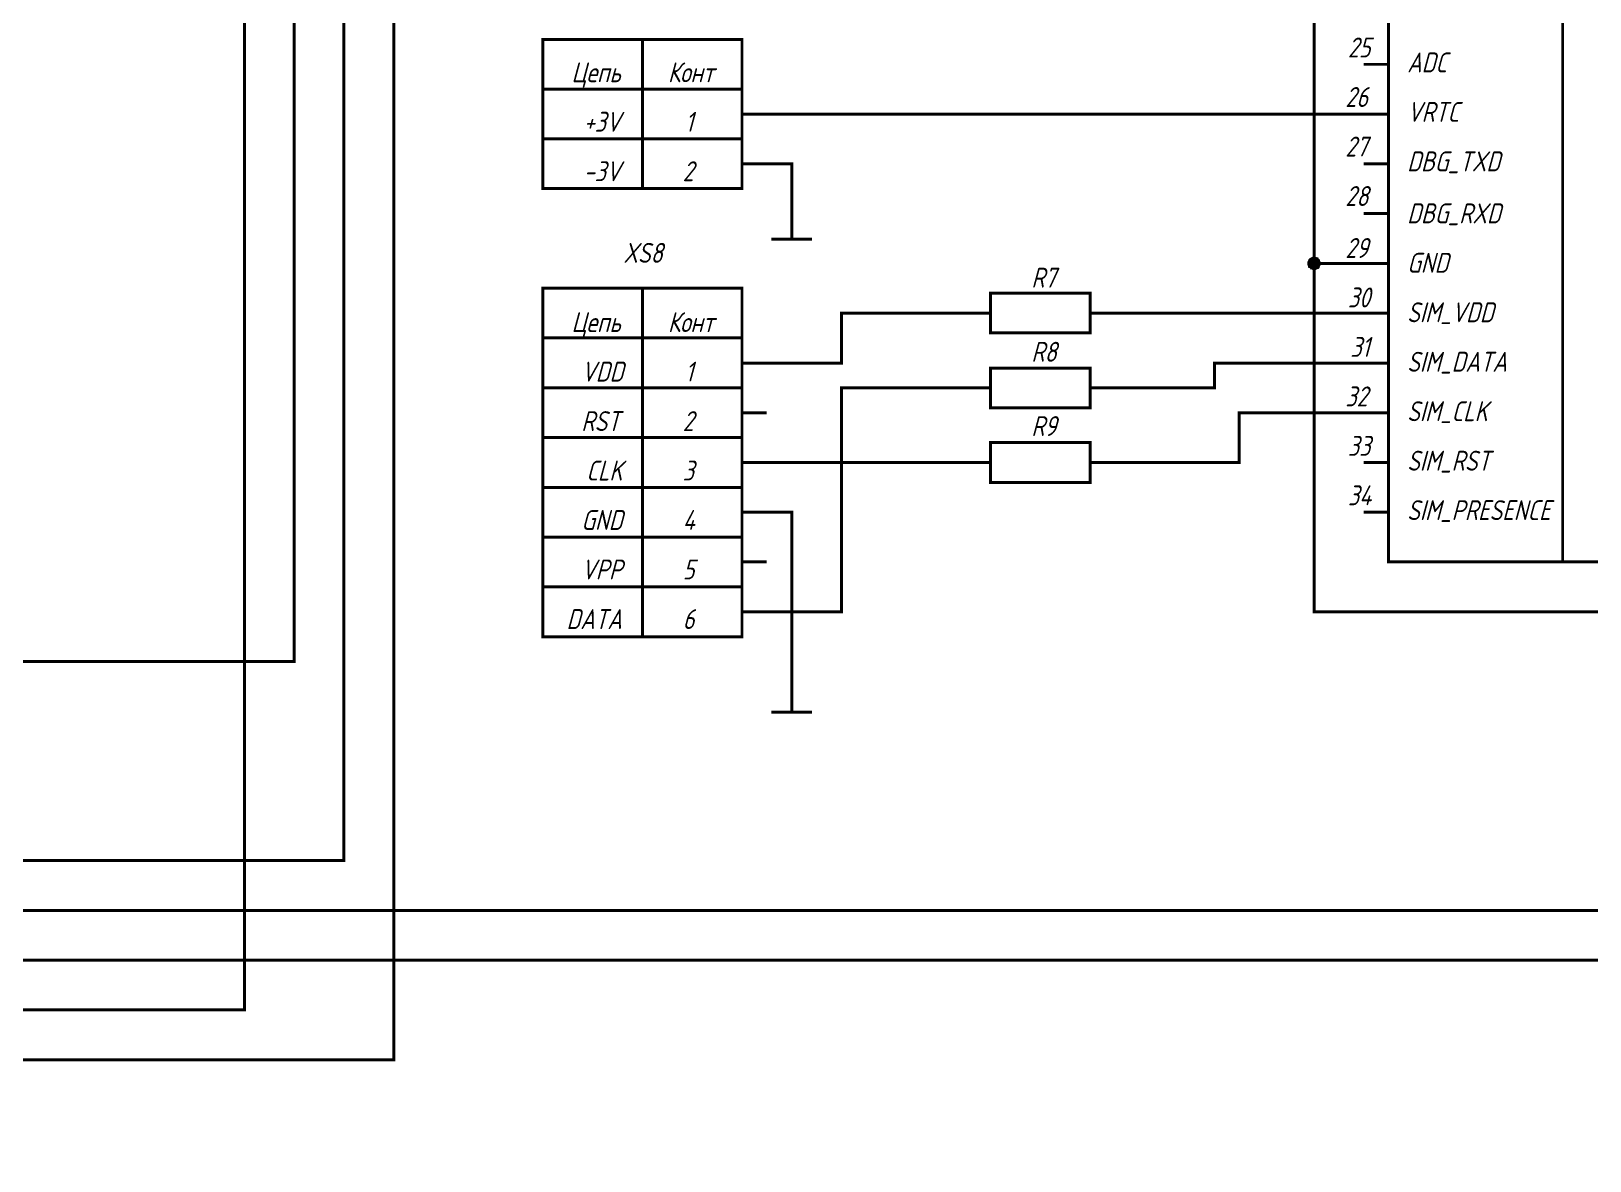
# Model space of a CAD drawing. Extents: x 260 to 1101, y 70 to 664.
# Drawn here: x 710.1 to 866.7, y 331.6 to 445.1 of the extents above; entities that cross this region are included whole.
import ezdxf

# ---------------------------------------------------------------- set-up
doc = ezdxf.new("R2010")
doc.units = 0
doc.header["$MEASUREMENT"] = 0
doc.layers.add('Sheet', color=255, linetype='CONTINUOUS')
doc.styles.add('GOST type A0', font='', dxfattribs={"oblique": 15, "height": 3.5})
doc.styles.get('GOST type A0').set_extended_font_data('GOST type A')

msp = doc.modelspace()

# ---------------------------------------------------------------- linework, layer by layer
at = {"layer": 'Sheet'}
for points, const_width in [([(988.98, 576.77), (736.55, 576.77), (736.55, 381.79), (619.1, 381.79), (619.1, 381.79)], 0.3), ([(864.01, 566.8), (864.01, 391.8)], 0.3), ([(569.11, 371.79), (569.11, 371.79), (566.61, 371.79), (566.61, 361.79), (741.55, 361.79), (741.55, 549.29), (766.54, 549.29)], 0.3), ([(569.13, 376.79), (569.13, 376.79), (561.61, 376.79), (561.61, 341.78), (746.55, 341.78), (746.55, 521.78), (844.01, 521.78), (844.01, 521.78)], 0.3), ([(844.01, 516.78), (844.01, 516.78), (731.55, 516.78), (731.55, 346.78), (551.61, 346.78), (551.61, 381.79), (569.13, 381.79), (569.13, 381.79)], 0.3), ([(839.04, 421.78), (839.04, 476.8), (844.01, 476.8), (844.01, 476.8)], 0.3), ([(771.55, 444.27), (771.55, 429.29)], 0.3), ([(846.52, 441.78), (844.01, 441.78)], 0.3), ([(781.55, 439.3), (761.55, 439.3)], 0.3), ([(781.55, 436.78), (784.04, 436.78)], 0.3), ([(844.01, 436.78), (784.04, 436.78)], 0.3), ([(846.52, 436.78), (844.01, 436.78)], 0.3), ([(781.55, 434.3), (761.55, 434.3)], 0.3), ([(781.55, 431.78), (784.04, 431.78)], 0.3), ([(784.04, 431.78), (786.55, 431.78), (786.55, 429.29)], 0.3), ([(846.52, 431.78), (844.01, 431.78)], 0.3), ([(786.55, 429.29), (786.55, 424.2)], 0.3), ([(846.52, 426.78), (844.01, 426.78)], 0.3), ([(784.5, 424.2), (788.57, 424.2)], 0.3), ([(838.51, 421.78), (838.51, 421.81), (838.51, 421.84), (838.51, 421.84), (838.51, 421.87), (838.54, 421.9), (838.54, 421.93), (838.54, 421.96), (838.54, 421.96), (838.57, 421.99), (838.57, 422.02), (838.6, 422.06), (838.6, 422.06), (838.6, 422.09), (838.63, 422.12), (838.66, 422.12), (838.66, 422.15), (838.69, 422.15), (838.69, 422.18), (838.73, 422.21), (838.76, 422.21), (838.76, 422.21), (838.79, 422.24), (838.82, 422.24), (838.85, 422.27), (838.85, 422.27), (838.88, 422.27), (838.91, 422.27), (838.94, 422.3), (838.97, 422.3), (838.97, 422.3), (839.01, 422.3), (839.04, 422.3)], 0.3), ([(838.51, 421.78), (838.51, 421.81), (838.51, 421.84), (838.51, 421.84), (838.51, 421.87), (838.54, 421.9), (838.54, 421.93), (838.54, 421.96), (838.54, 421.96), (838.57, 421.99), (838.57, 422.02), (838.6, 422.06), (838.6, 422.06), (838.6, 422.09), (838.63, 422.12), (838.66, 422.12), (838.66, 422.15), (838.69, 422.15), (838.69, 422.18), (838.73, 422.21), (838.76, 422.21), (838.76, 422.21), (838.79, 422.24), (838.82, 422.24), (838.85, 422.27), (838.85, 422.27), (838.88, 422.27), (838.91, 422.27), (838.94, 422.3), (838.97, 422.3), (838.97, 422.3), (839.01, 422.3), (839.04, 422.3)], 0.3), ([(838.51, 421.78), (838.51, 421.81), (838.51, 421.84), (838.51, 421.84), (838.51, 421.87), (838.54, 421.9), (838.54, 421.93), (838.54, 421.96), (838.54, 421.96), (838.57, 421.99), (838.57, 422.02), (838.6, 422.06), (838.6, 422.06), (838.6, 422.09), (838.63, 422.12), (838.66, 422.12), (838.66, 422.15), (838.69, 422.15), (838.69, 422.18), (838.73, 422.21), (838.76, 422.21), (838.76, 422.21), (838.79, 422.24), (838.82, 422.24), (838.85, 422.27), (838.85, 422.27), (838.88, 422.27), (838.91, 422.27), (838.94, 422.3), (838.97, 422.3), (838.97, 422.3), (839.01, 422.3), (839.04, 422.3)], 0.3), ([(838.51, 421.78), (838.51, 421.81), (838.51, 421.84), (838.51, 421.84), (838.51, 421.87), (838.54, 421.9), (838.54, 421.93), (838.54, 421.96), (838.54, 421.96), (838.57, 421.99), (838.57, 422.02), (838.6, 422.06), (838.6, 422.06), (838.6, 422.09), (838.63, 422.12), (838.66, 422.12), (838.66, 422.15), (838.69, 422.15), (838.69, 422.18), (838.73, 422.21), (838.76, 422.21), (838.76, 422.21), (838.79, 422.24), (838.82, 422.24), (838.85, 422.27), (838.85, 422.27), (838.88, 422.27), (838.91, 422.27), (838.94, 422.3), (838.97, 422.3), (838.97, 422.3), (839.01, 422.3), (839.04, 422.3)], 0.3), ([(839.04, 421.28), (839.01, 421.28), (838.97, 421.28), (838.97, 421.28), (838.94, 421.28), (838.91, 421.28), (838.88, 421.31), (838.85, 421.31), (838.85, 421.31), (838.82, 421.34), (838.79, 421.34), (838.76, 421.34), (838.76, 421.37), (838.73, 421.37), (838.69, 421.4), (838.69, 421.4), (838.66, 421.43), (838.66, 421.43), (838.63, 421.46), (838.6, 421.46), (838.6, 421.5), (838.6, 421.53), (838.57, 421.53), (838.57, 421.56), (838.54, 421.59), (838.54, 421.59), (838.54, 421.62), (838.54, 421.65), (838.51, 421.68), (838.51, 421.71), (838.51, 421.71), (838.51, 421.74), (838.51, 421.78)], 0.3), ([(838.51, 421.78), (838.51, 421.78)], 0.3), ([(839.04, 421.28), (839.01, 421.28), (838.97, 421.28), (838.97, 421.28), (838.94, 421.28), (838.91, 421.28), (838.88, 421.31), (838.85, 421.31), (838.85, 421.31), (838.82, 421.34), (838.79, 421.34), (838.76, 421.34), (838.76, 421.37), (838.73, 421.37), (838.69, 421.4), (838.69, 421.4), (838.66, 421.43), (838.66, 421.43), (838.63, 421.46), (838.6, 421.46), (838.6, 421.5), (838.6, 421.53), (838.57, 421.53), (838.57, 421.56), (838.54, 421.59), (838.54, 421.59), (838.54, 421.62), (838.54, 421.65), (838.51, 421.68), (838.51, 421.71), (838.51, 421.71), (838.51, 421.74), (838.51, 421.78)], 0.3), ([(838.51, 421.78), (838.51, 421.78)], 0.3), ([(839.04, 421.28), (839.01, 421.28), (838.97, 421.28), (838.97, 421.28), (838.94, 421.28), (838.91, 421.28), (838.88, 421.31), (838.85, 421.31), (838.85, 421.31), (838.82, 421.34), (838.79, 421.34), (838.76, 421.34), (838.76, 421.37), (838.73, 421.37), (838.69, 421.4), (838.69, 421.4), (838.66, 421.43), (838.66, 421.43), (838.63, 421.46), (838.6, 421.46), (838.6, 421.5), (838.6, 421.53), (838.57, 421.53), (838.57, 421.56), (838.54, 421.59), (838.54, 421.59), (838.54, 421.62), (838.54, 421.65), (838.51, 421.68), (838.51, 421.71), (838.51, 421.71), (838.51, 421.74), (838.51, 421.78)], 0.3), ([(838.51, 421.78), (838.51, 421.78)], 0.3), ([(839.04, 421.28), (839.01, 421.28), (838.97, 421.28), (838.97, 421.28), (838.94, 421.28), (838.91, 421.28), (838.88, 421.31), (838.85, 421.31), (838.85, 421.31), (838.82, 421.34), (838.79, 421.34), (838.76, 421.34), (838.76, 421.37), (838.73, 421.37), (838.69, 421.4), (838.69, 421.4), (838.66, 421.43), (838.66, 421.43), (838.63, 421.46), (838.6, 421.46), (838.6, 421.5), (838.6, 421.53), (838.57, 421.53), (838.57, 421.56), (838.54, 421.59), (838.54, 421.59), (838.54, 421.62), (838.54, 421.65), (838.51, 421.68), (838.51, 421.71), (838.51, 421.71), (838.51, 421.74), (838.51, 421.78)], 0.3), ([(838.51, 421.78), (838.51, 421.78)], 0.3), ([(838.51, 421.78), (838.51, 421.81), (838.51, 421.84), (838.51, 421.84), (838.51, 421.87), (838.54, 421.9), (838.54, 421.93), (838.54, 421.96), (838.54, 421.96), (838.57, 421.99), (838.57, 422.02), (838.6, 422.06), (838.6, 422.06), (838.6, 422.09), (838.63, 422.12), (838.66, 422.12), (838.66, 422.15), (838.69, 422.15), (838.69, 422.18), (838.73, 422.21), (838.76, 422.21), (838.76, 422.21), (838.79, 422.24), (838.82, 422.24), (838.85, 422.27), (838.85, 422.27), (838.88, 422.27), (838.91, 422.27), (838.94, 422.3), (838.97, 422.3), (838.97, 422.3), (839.01, 422.3), (839.04, 422.3)], 0.0991), ([(838.51, 421.78), (838.51, 421.81), (838.51, 421.84), (838.51, 421.84), (838.51, 421.87), (838.54, 421.9), (838.54, 421.93), (838.54, 421.96), (838.54, 421.96), (838.57, 421.99), (838.57, 422.02), (838.6, 422.06), (838.6, 422.06), (838.6, 422.09), (838.63, 422.12), (838.66, 422.12), (838.66, 422.15), (838.69, 422.15), (838.69, 422.18), (838.73, 422.21), (838.76, 422.21), (838.76, 422.21), (838.79, 422.24), (838.82, 422.24), (838.85, 422.27), (838.85, 422.27), (838.88, 422.27), (838.91, 422.27), (838.94, 422.3), (838.97, 422.3), (838.97, 422.3), (839.01, 422.3), (839.04, 422.3)], 0.0991), ([(838.51, 421.78), (838.51, 421.81), (838.51, 421.84), (838.51, 421.84), (838.51, 421.87), (838.54, 421.9), (838.54, 421.93), (838.54, 421.96), (838.54, 421.96), (838.57, 421.99), (838.57, 422.02), (838.6, 422.06), (838.6, 422.06), (838.6, 422.09), (838.63, 422.12), (838.66, 422.12), (838.66, 422.15), (838.69, 422.15), (838.69, 422.18), (838.73, 422.21), (838.76, 422.21), (838.76, 422.21), (838.79, 422.24), (838.82, 422.24), (838.85, 422.27), (838.85, 422.27), (838.88, 422.27), (838.91, 422.27), (838.94, 422.3), (838.97, 422.3), (838.97, 422.3), (839.01, 422.3), (839.04, 422.3)], 0.0991), ([(838.51, 421.78), (838.51, 421.81), (838.51, 421.84), (838.51, 421.84), (838.51, 421.87), (838.54, 421.9), (838.54, 421.93), (838.54, 421.96), (838.54, 421.96), (838.57, 421.99), (838.57, 422.02), (838.6, 422.06), (838.6, 422.06), (838.6, 422.09), (838.63, 422.12), (838.66, 422.12), (838.66, 422.15), (838.69, 422.15), (838.69, 422.18), (838.73, 422.21), (838.76, 422.21), (838.76, 422.21), (838.79, 422.24), (838.82, 422.24), (838.85, 422.27), (838.85, 422.27), (838.88, 422.27), (838.91, 422.27), (838.94, 422.3), (838.97, 422.3), (838.97, 422.3), (839.01, 422.3), (839.04, 422.3)], 0.0991), ([(839.04, 421.28), (839.01, 421.28), (838.97, 421.28), (838.97, 421.28), (838.94, 421.28), (838.91, 421.28), (838.88, 421.31), (838.85, 421.31), (838.85, 421.31), (838.82, 421.34), (838.79, 421.34), (838.76, 421.34), (838.76, 421.37), (838.73, 421.37), (838.69, 421.4), (838.69, 421.4), (838.66, 421.43), (838.66, 421.43), (838.63, 421.46), (838.6, 421.46), (838.6, 421.5), (838.6, 421.53), (838.57, 421.53), (838.57, 421.56), (838.54, 421.59), (838.54, 421.59), (838.54, 421.62), (838.54, 421.65), (838.51, 421.68), (838.51, 421.71), (838.51, 421.71), (838.51, 421.74), (838.51, 421.78)], 0.0991), ([(838.51, 421.78), (838.51, 421.78)], 0.0991), ([(839.04, 421.28), (839.01, 421.28), (838.97, 421.28), (838.97, 421.28), (838.94, 421.28), (838.91, 421.28), (838.88, 421.31), (838.85, 421.31), (838.85, 421.31), (838.82, 421.34), (838.79, 421.34), (838.76, 421.34), (838.76, 421.37), (838.73, 421.37), (838.69, 421.4), (838.69, 421.4), (838.66, 421.43), (838.66, 421.43), (838.63, 421.46), (838.6, 421.46), (838.6, 421.5), (838.6, 421.53), (838.57, 421.53), (838.57, 421.56), (838.54, 421.59), (838.54, 421.59), (838.54, 421.62), (838.54, 421.65), (838.51, 421.68), (838.51, 421.71), (838.51, 421.71), (838.51, 421.74), (838.51, 421.78)], 0.0991), ([(838.51, 421.78), (838.51, 421.78)], 0.0991), ([(839.04, 421.28), (839.01, 421.28), (838.97, 421.28), (838.97, 421.28), (838.94, 421.28), (838.91, 421.28), (838.88, 421.31), (838.85, 421.31), (838.85, 421.31), (838.82, 421.34), (838.79, 421.34), (838.76, 421.34), (838.76, 421.37), (838.73, 421.37), (838.69, 421.4), (838.69, 421.4), (838.66, 421.43), (838.66, 421.43), (838.63, 421.46), (838.6, 421.46), (838.6, 421.5), (838.6, 421.53), (838.57, 421.53), (838.57, 421.56), (838.54, 421.59), (838.54, 421.59), (838.54, 421.62), (838.54, 421.65), (838.51, 421.68), (838.51, 421.71), (838.51, 421.71), (838.51, 421.74), (838.51, 421.78)], 0.0991), ([(838.51, 421.78), (838.51, 421.78)], 0.0991), ([(839.04, 421.28), (839.01, 421.28), (838.97, 421.28), (838.97, 421.28), (838.94, 421.28), (838.91, 421.28), (838.88, 421.31), (838.85, 421.31), (838.85, 421.31), (838.82, 421.34), (838.79, 421.34), (838.76, 421.34), (838.76, 421.37), (838.73, 421.37), (838.69, 421.4), (838.69, 421.4), (838.66, 421.43), (838.66, 421.43), (838.63, 421.46), (838.6, 421.46), (838.6, 421.5), (838.6, 421.53), (838.57, 421.53), (838.57, 421.56), (838.54, 421.59), (838.54, 421.59), (838.54, 421.62), (838.54, 421.65), (838.51, 421.68), (838.51, 421.71), (838.51, 421.71), (838.51, 421.74), (838.51, 421.78)], 0.0991), ([(838.51, 421.78), (838.51, 421.78)], 0.0991), ([(839.04, 422.3), (839.04, 422.3)], 0.3), ([(839.04, 422.3), (839.07, 422.3), (839.1, 422.3), (839.1, 422.3), (839.13, 422.3), (839.16, 422.27), (839.19, 422.27), (839.22, 422.27), (839.22, 422.27), (839.25, 422.24), (839.28, 422.24), (839.28, 422.21), (839.32, 422.21), (839.35, 422.21), (839.35, 422.18), (839.38, 422.15), (839.38, 422.15), (839.41, 422.12), (839.41, 422.12), (839.44, 422.09), (839.44, 422.06), (839.47, 422.06), (839.47, 422.02), (839.47, 421.99), (839.5, 421.96), (839.5, 421.96), (839.5, 421.93), (839.53, 421.9), (839.53, 421.87), (839.53, 421.84), (839.53, 421.84), (839.53, 421.81), (839.53, 421.78)], 0.3), ([(839.04, 422.3), (839.04, 422.3)], 0.3), ([(839.04, 422.3), (839.07, 422.3), (839.1, 422.3), (839.1, 422.3), (839.13, 422.3), (839.16, 422.27), (839.19, 422.27), (839.22, 422.27), (839.22, 422.27), (839.25, 422.24), (839.28, 422.24), (839.28, 422.21), (839.32, 422.21), (839.35, 422.21), (839.35, 422.18), (839.38, 422.15), (839.38, 422.15), (839.41, 422.12), (839.41, 422.12), (839.44, 422.09), (839.44, 422.06), (839.47, 422.06), (839.47, 422.02), (839.47, 421.99), (839.5, 421.96), (839.5, 421.96), (839.5, 421.93), (839.53, 421.9), (839.53, 421.87), (839.53, 421.84), (839.53, 421.84), (839.53, 421.81), (839.53, 421.78)], 0.3), ([(839.04, 422.3), (839.04, 422.3)], 0.3), ([(839.04, 422.3), (839.07, 422.3), (839.1, 422.3), (839.1, 422.3), (839.13, 422.3), (839.16, 422.27), (839.19, 422.27), (839.22, 422.27), (839.22, 422.27), (839.25, 422.24), (839.28, 422.24), (839.28, 422.21), (839.32, 422.21), (839.35, 422.21), (839.35, 422.18), (839.38, 422.15), (839.38, 422.15), (839.41, 422.12), (839.41, 422.12), (839.44, 422.09), (839.44, 422.06), (839.47, 422.06), (839.47, 422.02), (839.47, 421.99), (839.5, 421.96), (839.5, 421.96), (839.5, 421.93), (839.53, 421.9), (839.53, 421.87), (839.53, 421.84), (839.53, 421.84), (839.53, 421.81), (839.53, 421.78)], 0.3), ([(839.04, 422.3), (839.04, 422.3)], 0.3), ([(839.04, 422.3), (839.07, 422.3), (839.1, 422.3), (839.1, 422.3), (839.13, 422.3), (839.16, 422.27), (839.19, 422.27), (839.22, 422.27), (839.22, 422.27), (839.25, 422.24), (839.28, 422.24), (839.28, 422.21), (839.32, 422.21), (839.35, 422.21), (839.35, 422.18), (839.38, 422.15), (839.38, 422.15), (839.41, 422.12), (839.41, 422.12), (839.44, 422.09), (839.44, 422.06), (839.47, 422.06), (839.47, 422.02), (839.47, 421.99), (839.5, 421.96), (839.5, 421.96), (839.5, 421.93), (839.53, 421.9), (839.53, 421.87), (839.53, 421.84), (839.53, 421.84), (839.53, 421.81), (839.53, 421.78)], 0.3), ([(844.01, 421.78), (839.04, 421.78), (839.04, 386.79), (916.49, 386.79)], 0.3), ([(839.53, 421.78), (839.53, 421.74), (839.53, 421.71), (839.53, 421.71), (839.53, 421.68), (839.53, 421.65), (839.5, 421.62), (839.5, 421.59), (839.5, 421.59), (839.47, 421.56), (839.47, 421.53), (839.47, 421.53), (839.44, 421.5), (839.44, 421.46), (839.41, 421.46), (839.41, 421.43), (839.38, 421.43), (839.38, 421.4), (839.35, 421.4), (839.35, 421.37), (839.32, 421.37), (839.28, 421.34), (839.28, 421.34), (839.25, 421.34), (839.22, 421.31), (839.22, 421.31), (839.19, 421.31), (839.16, 421.28), (839.13, 421.28), (839.1, 421.28), (839.1, 421.28), (839.07, 421.28), (839.04, 421.28)], 0.3), ([(839.53, 421.78), (839.53, 421.74), (839.53, 421.71), (839.53, 421.71), (839.53, 421.68), (839.53, 421.65), (839.5, 421.62), (839.5, 421.59), (839.5, 421.59), (839.47, 421.56), (839.47, 421.53), (839.47, 421.53), (839.44, 421.5), (839.44, 421.46), (839.41, 421.46), (839.41, 421.43), (839.38, 421.43), (839.38, 421.4), (839.35, 421.4), (839.35, 421.37), (839.32, 421.37), (839.28, 421.34), (839.28, 421.34), (839.25, 421.34), (839.22, 421.31), (839.22, 421.31), (839.19, 421.31), (839.16, 421.28), (839.13, 421.28), (839.1, 421.28), (839.1, 421.28), (839.07, 421.28), (839.04, 421.28)], 0.3), ([(839.53, 421.78), (839.53, 421.74), (839.53, 421.71), (839.53, 421.71), (839.53, 421.68), (839.53, 421.65), (839.5, 421.62), (839.5, 421.59), (839.5, 421.59), (839.47, 421.56), (839.47, 421.53), (839.47, 421.53), (839.44, 421.5), (839.44, 421.46), (839.41, 421.46), (839.41, 421.43), (839.38, 421.43), (839.38, 421.4), (839.35, 421.4), (839.35, 421.37), (839.32, 421.37), (839.28, 421.34), (839.28, 421.34), (839.25, 421.34), (839.22, 421.31), (839.22, 421.31), (839.19, 421.31), (839.16, 421.28), (839.13, 421.28), (839.1, 421.28), (839.1, 421.28), (839.07, 421.28), (839.04, 421.28)], 0.3), ([(839.53, 421.78), (839.53, 421.74), (839.53, 421.71), (839.53, 421.71), (839.53, 421.68), (839.53, 421.65), (839.5, 421.62), (839.5, 421.59), (839.5, 421.59), (839.47, 421.56), (839.47, 421.53), (839.47, 421.53), (839.44, 421.5), (839.44, 421.46), (839.41, 421.46), (839.41, 421.43), (839.38, 421.43), (839.38, 421.4), (839.35, 421.4), (839.35, 421.37), (839.32, 421.37), (839.28, 421.34), (839.28, 421.34), (839.25, 421.34), (839.22, 421.31), (839.22, 421.31), (839.19, 421.31), (839.16, 421.28), (839.13, 421.28), (839.1, 421.28), (839.1, 421.28), (839.07, 421.28), (839.04, 421.28)], 0.3), ([(839.04, 422.3), (839.04, 422.3)], 0.0991), ([(839.04, 422.3), (839.07, 422.3), (839.1, 422.3), (839.1, 422.3), (839.13, 422.3), (839.16, 422.27), (839.19, 422.27), (839.22, 422.27), (839.22, 422.27), (839.25, 422.24), (839.28, 422.24), (839.28, 422.21), (839.32, 422.21), (839.35, 422.21), (839.35, 422.18), (839.38, 422.15), (839.38, 422.15), (839.41, 422.12), (839.41, 422.12), (839.44, 422.09), (839.44, 422.06), (839.47, 422.06), (839.47, 422.02), (839.47, 421.99), (839.5, 421.96), (839.5, 421.96), (839.5, 421.93), (839.53, 421.9), (839.53, 421.87), (839.53, 421.84), (839.53, 421.84), (839.53, 421.81), (839.53, 421.78)], 0.0991), ([(839.04, 422.3), (839.04, 422.3)], 0.0991), ([(839.04, 422.3), (839.07, 422.3), (839.1, 422.3), (839.1, 422.3), (839.13, 422.3), (839.16, 422.27), (839.19, 422.27), (839.22, 422.27), (839.22, 422.27), (839.25, 422.24), (839.28, 422.24), (839.28, 422.21), (839.32, 422.21), (839.35, 422.21), (839.35, 422.18), (839.38, 422.15), (839.38, 422.15), (839.41, 422.12), (839.41, 422.12), (839.44, 422.09), (839.44, 422.06), (839.47, 422.06), (839.47, 422.02), (839.47, 421.99), (839.5, 421.96), (839.5, 421.96), (839.5, 421.93), (839.53, 421.9), (839.53, 421.87), (839.53, 421.84), (839.53, 421.84), (839.53, 421.81), (839.53, 421.78)], 0.0991), ([(839.04, 422.3), (839.04, 422.3)], 0.0991), ([(839.04, 422.3), (839.07, 422.3), (839.1, 422.3), (839.1, 422.3), (839.13, 422.3), (839.16, 422.27), (839.19, 422.27), (839.22, 422.27), (839.22, 422.27), (839.25, 422.24), (839.28, 422.24), (839.28, 422.21), (839.32, 422.21), (839.35, 422.21), (839.35, 422.18), (839.38, 422.15), (839.38, 422.15), (839.41, 422.12), (839.41, 422.12), (839.44, 422.09), (839.44, 422.06), (839.47, 422.06), (839.47, 422.02), (839.47, 421.99), (839.5, 421.96), (839.5, 421.96), (839.5, 421.93), (839.53, 421.9), (839.53, 421.87), (839.53, 421.84), (839.53, 421.84), (839.53, 421.81), (839.53, 421.78)], 0.0991), ([(839.04, 422.3), (839.04, 422.3)], 0.0991), ([(839.04, 422.3), (839.07, 422.3), (839.1, 422.3), (839.1, 422.3), (839.13, 422.3), (839.16, 422.27), (839.19, 422.27), (839.22, 422.27), (839.22, 422.27), (839.25, 422.24), (839.28, 422.24), (839.28, 422.21), (839.32, 422.21), (839.35, 422.21), (839.35, 422.18), (839.38, 422.15), (839.38, 422.15), (839.41, 422.12), (839.41, 422.12), (839.44, 422.09), (839.44, 422.06), (839.47, 422.06), (839.47, 422.02), (839.47, 421.99), (839.5, 421.96), (839.5, 421.96), (839.5, 421.93), (839.53, 421.9), (839.53, 421.87), (839.53, 421.84), (839.53, 421.84), (839.53, 421.81), (839.53, 421.78)], 0.0991), ([(839.53, 421.78), (839.53, 421.74), (839.53, 421.71), (839.53, 421.71), (839.53, 421.68), (839.53, 421.65), (839.5, 421.62), (839.5, 421.59), (839.5, 421.59), (839.47, 421.56), (839.47, 421.53), (839.47, 421.53), (839.44, 421.5), (839.44, 421.46), (839.41, 421.46), (839.41, 421.43), (839.38, 421.43), (839.38, 421.4), (839.35, 421.4), (839.35, 421.37), (839.32, 421.37), (839.28, 421.34), (839.28, 421.34), (839.25, 421.34), (839.22, 421.31), (839.22, 421.31), (839.19, 421.31), (839.16, 421.28), (839.13, 421.28), (839.1, 421.28), (839.1, 421.28), (839.07, 421.28), (839.04, 421.28)], 0.0991), ([(839.53, 421.78), (839.53, 421.74), (839.53, 421.71), (839.53, 421.71), (839.53, 421.68), (839.53, 421.65), (839.5, 421.62), (839.5, 421.59), (839.5, 421.59), (839.47, 421.56), (839.47, 421.53), (839.47, 421.53), (839.44, 421.5), (839.44, 421.46), (839.41, 421.46), (839.41, 421.43), (839.38, 421.43), (839.38, 421.4), (839.35, 421.4), (839.35, 421.37), (839.32, 421.37), (839.28, 421.34), (839.28, 421.34), (839.25, 421.34), (839.22, 421.31), (839.22, 421.31), (839.19, 421.31), (839.16, 421.28), (839.13, 421.28), (839.1, 421.28), (839.1, 421.28), (839.07, 421.28), (839.04, 421.28)], 0.0991), ([(839.53, 421.78), (839.53, 421.74), (839.53, 421.71), (839.53, 421.71), (839.53, 421.68), (839.53, 421.65), (839.5, 421.62), (839.5, 421.59), (839.5, 421.59), (839.47, 421.56), (839.47, 421.53), (839.47, 421.53), (839.44, 421.5), (839.44, 421.46), (839.41, 421.46), (839.41, 421.43), (839.38, 421.43), (839.38, 421.4), (839.35, 421.4), (839.35, 421.37), (839.32, 421.37), (839.28, 421.34), (839.28, 421.34), (839.25, 421.34), (839.22, 421.31), (839.22, 421.31), (839.19, 421.31), (839.16, 421.28), (839.13, 421.28), (839.1, 421.28), (839.1, 421.28), (839.07, 421.28), (839.04, 421.28)], 0.0991), ([(839.53, 421.78), (839.53, 421.74), (839.53, 421.71), (839.53, 421.71), (839.53, 421.68), (839.53, 421.65), (839.5, 421.62), (839.5, 421.59), (839.5, 421.59), (839.47, 421.56), (839.47, 421.53), (839.47, 421.53), (839.44, 421.5), (839.44, 421.46), (839.41, 421.46), (839.41, 421.43), (839.38, 421.43), (839.38, 421.4), (839.35, 421.4), (839.35, 421.37), (839.32, 421.37), (839.28, 421.34), (839.28, 421.34), (839.25, 421.34), (839.22, 421.31), (839.22, 421.31), (839.19, 421.31), (839.16, 421.28), (839.13, 421.28), (839.1, 421.28), (839.1, 421.28), (839.07, 421.28), (839.04, 421.28)], 0.0991), ([(839.53, 421.78), (839.53, 421.78), (839.53, 421.78), (839.53, 421.78), (839.53, 421.78), (839.53, 421.78), (839.53, 421.78), (839.53, 421.78), (839.53, 421.78), (839.53, 421.78), (839.53, 421.78), (839.53, 421.78), (839.53, 421.78), (839.53, 421.78), (839.53, 421.78), (839.53, 421.78), (839.53, 421.78), (839.53, 421.78), (839.53, 421.78), (839.53, 421.78), (839.53, 421.78), (839.53, 421.78), (839.53, 421.78), (839.53, 421.78), (839.53, 421.78), (839.53, 421.78), (839.53, 421.78), (839.53, 421.78), (839.53, 421.78), (839.53, 421.78), (839.53, 421.78), (839.53, 421.78), (839.53, 421.78)], 0.3), ([(839.53, 421.78), (839.53, 421.78)], 0.3), ([(839.53, 421.78), (839.53, 421.78), (839.53, 421.78), (839.53, 421.78), (839.53, 421.78), (839.53, 421.78), (839.53, 421.78), (839.53, 421.78), (839.53, 421.78), (839.53, 421.78), (839.53, 421.78), (839.53, 421.78), (839.53, 421.78), (839.53, 421.78), (839.53, 421.78), (839.53, 421.78), (839.53, 421.78), (839.53, 421.78), (839.53, 421.78), (839.53, 421.78), (839.53, 421.78), (839.53, 421.78), (839.53, 421.78), (839.53, 421.78), (839.53, 421.78), (839.53, 421.78), (839.53, 421.78), (839.53, 421.78), (839.53, 421.78), (839.53, 421.78), (839.53, 421.78), (839.53, 421.78), (839.53, 421.78)], 0.3), ([(839.53, 421.78), (839.53, 421.78)], 0.3), ([(839.53, 421.78), (839.53, 421.78), (839.53, 421.78), (839.53, 421.78), (839.53, 421.78), (839.53, 421.78), (839.53, 421.78), (839.53, 421.78), (839.53, 421.78), (839.53, 421.78), (839.53, 421.78), (839.53, 421.78), (839.53, 421.78), (839.53, 421.78), (839.53, 421.78), (839.53, 421.78), (839.53, 421.78), (839.53, 421.78), (839.53, 421.78), (839.53, 421.78), (839.53, 421.78), (839.53, 421.78), (839.53, 421.78), (839.53, 421.78), (839.53, 421.78), (839.53, 421.78), (839.53, 421.78), (839.53, 421.78), (839.53, 421.78), (839.53, 421.78), (839.53, 421.78), (839.53, 421.78), (839.53, 421.78)], 0.3), ([(839.53, 421.78), (839.53, 421.78)], 0.3), ([(839.53, 421.78), (839.53, 421.78), (839.53, 421.78), (839.53, 421.78), (839.53, 421.78), (839.53, 421.78), (839.53, 421.78), (839.53, 421.78), (839.53, 421.78), (839.53, 421.78), (839.53, 421.78), (839.53, 421.78), (839.53, 421.78), (839.53, 421.78), (839.53, 421.78), (839.53, 421.78), (839.53, 421.78), (839.53, 421.78), (839.53, 421.78), (839.53, 421.78), (839.53, 421.78), (839.53, 421.78), (839.53, 421.78), (839.53, 421.78), (839.53, 421.78), (839.53, 421.78), (839.53, 421.78), (839.53, 421.78), (839.53, 421.78), (839.53, 421.78), (839.53, 421.78), (839.53, 421.78), (839.53, 421.78)], 0.3), ([(839.53, 421.78), (839.53, 421.78)], 0.3), ([(839.53, 421.78), (839.53, 421.78), (839.53, 421.78), (839.53, 421.78), (839.53, 421.78), (839.53, 421.78), (839.53, 421.78), (839.53, 421.78), (839.53, 421.78), (839.53, 421.78), (839.53, 421.78), (839.53, 421.78), (839.53, 421.78), (839.53, 421.78), (839.53, 421.78), (839.53, 421.78), (839.53, 421.78), (839.53, 421.78), (839.53, 421.78), (839.53, 421.78), (839.53, 421.78), (839.53, 421.78), (839.53, 421.78), (839.53, 421.78), (839.53, 421.78), (839.53, 421.78), (839.53, 421.78), (839.53, 421.78), (839.53, 421.78), (839.53, 421.78), (839.53, 421.78), (839.53, 421.78), (839.53, 421.78)], 0.0991), ([(839.53, 421.78), (839.53, 421.78)], 0.0991), ([(839.53, 421.78), (839.53, 421.78), (839.53, 421.78), (839.53, 421.78), (839.53, 421.78), (839.53, 421.78), (839.53, 421.78), (839.53, 421.78), (839.53, 421.78), (839.53, 421.78), (839.53, 421.78), (839.53, 421.78), (839.53, 421.78), (839.53, 421.78), (839.53, 421.78), (839.53, 421.78), (839.53, 421.78), (839.53, 421.78), (839.53, 421.78), (839.53, 421.78), (839.53, 421.78), (839.53, 421.78), (839.53, 421.78), (839.53, 421.78), (839.53, 421.78), (839.53, 421.78), (839.53, 421.78), (839.53, 421.78), (839.53, 421.78), (839.53, 421.78), (839.53, 421.78), (839.53, 421.78), (839.53, 421.78)], 0.0991), ([(839.53, 421.78), (839.53, 421.78)], 0.0991), ([(839.53, 421.78), (839.53, 421.78), (839.53, 421.78), (839.53, 421.78), (839.53, 421.78), (839.53, 421.78), (839.53, 421.78), (839.53, 421.78), (839.53, 421.78), (839.53, 421.78), (839.53, 421.78), (839.53, 421.78), (839.53, 421.78), (839.53, 421.78), (839.53, 421.78), (839.53, 421.78), (839.53, 421.78), (839.53, 421.78), (839.53, 421.78), (839.53, 421.78), (839.53, 421.78), (839.53, 421.78), (839.53, 421.78), (839.53, 421.78), (839.53, 421.78), (839.53, 421.78), (839.53, 421.78), (839.53, 421.78), (839.53, 421.78), (839.53, 421.78), (839.53, 421.78), (839.53, 421.78), (839.53, 421.78)], 0.0991), ([(839.53, 421.78), (839.53, 421.78)], 0.0991), ([(839.53, 421.78), (839.53, 421.78), (839.53, 421.78), (839.53, 421.78), (839.53, 421.78), (839.53, 421.78), (839.53, 421.78), (839.53, 421.78), (839.53, 421.78), (839.53, 421.78), (839.53, 421.78), (839.53, 421.78), (839.53, 421.78), (839.53, 421.78), (839.53, 421.78), (839.53, 421.78), (839.53, 421.78), (839.53, 421.78), (839.53, 421.78), (839.53, 421.78), (839.53, 421.78), (839.53, 421.78), (839.53, 421.78), (839.53, 421.78), (839.53, 421.78), (839.53, 421.78), (839.53, 421.78), (839.53, 421.78), (839.53, 421.78), (839.53, 421.78), (839.53, 421.78), (839.53, 421.78), (839.53, 421.78)], 0.0991), ([(839.53, 421.78), (839.53, 421.78)], 0.0991), ([(846.52, 421.78), (844.01, 421.78)], 0.3), ([(771.55, 419.29), (771.55, 384.28)], 0.3), ([(804.04, 416.77), (791.55, 416.77), (791.55, 411.77), (784.04, 411.77)], 0.3), ([(806.52, 416.77), (804.04, 416.77)], 0.3), ([(816.52, 416.77), (819.04, 416.77)], 0.3), ([(844.01, 416.77), (819.04, 416.77)], 0.3), ([(846.52, 416.77), (844.01, 416.77)], 0.3), ([(781.55, 414.29), (761.55, 414.29)], 0.3), ([(919.01, 336.78), (924.01, 336.78), (924.01, 351.78), (666.58, 351.78), (666.58, 411.77), (619.1, 411.77)], 0.3), ([(781.55, 411.77), (784.04, 411.77)], 0.3), ([(844.01, 411.77), (829.04, 411.77), (829.04, 409.29), (819.04, 409.29)], 0.3), ([(846.52, 411.77), (844.01, 411.77)], 0.3), ([(781.55, 409.29), (761.55, 409.29)], 0.3), ([(804.04, 409.29), (791.55, 409.29), (791.55, 386.79), (784.04, 386.79)], 0.3), ([(806.52, 409.29), (804.04, 409.29)], 0.3), ([(816.52, 409.29), (819.04, 409.29)], 0.3), ([(919.01, 331.77), (926.49, 331.77), (926.49, 356.78), (661.58, 356.78), (661.58, 406.77), (619.1, 406.77)], 0.3), ([(781.55, 406.77), (784.04, 406.77)], 0.3), ([(844.01, 406.77), (831.52, 406.77), (831.52, 401.77), (819.04, 401.77)], 0.3), ([(846.52, 406.77), (844.01, 406.77)], 0.3), ([(781.55, 404.28), (761.55, 404.28)], 0.3), ([(781.55, 401.77), (784.04, 401.77)], 0.3), ([(804.04, 401.77), (784.04, 401.77)], 0.3), ([(806.52, 401.77), (804.04, 401.77)], 0.3), ([(816.52, 401.77), (819.04, 401.77)], 0.3), ([(846.52, 401.77), (844.01, 401.77)], 0.3), ([(781.55, 399.28), (761.55, 399.28)], 0.3), ([(781.55, 396.8), (784.04, 396.8)], 0.3), ([(784.04, 396.8), (786.55, 396.8), (786.55, 381.79)], 0.3), ([(846.52, 396.8), (844.01, 396.8)], 0.3), ([(781.55, 394.28), (761.55, 394.28)], 0.3), ([(781.55, 391.8), (784.04, 391.8)], 0.3), ([(781.55, 389.28), (761.55, 389.28)], 0.3), ([(781.55, 386.79), (784.04, 386.79)], 0.3), ([(786.55, 381.79), (786.55, 376.7)], 0.3), ([(784.5, 376.7), (788.57, 376.7)], 0.3)]:
    msp.add_lwpolyline(points, dxfattribs=dict(at, const_width=const_width))
at = {"layer": 'Sheet', "const_width": 0.3}
for points in [[(846.52, 566.8), (904.01, 566.8), (904.01, 391.8), (846.52, 391.8), (846.52, 566.8)], [(761.55, 444.27), (781.55, 444.27), (781.55, 429.29), (761.55, 429.29), (761.55, 444.27)], [(761.55, 419.29), (781.55, 419.29), (781.55, 384.28), (761.55, 384.28), (761.55, 419.29)], [(806.52, 418.79), (816.52, 418.79), (816.52, 414.79), (806.52, 414.79), (806.52, 418.79)], [(806.52, 411.27), (816.52, 411.27), (816.52, 407.27), (806.52, 407.27), (806.52, 411.27)], [(806.52, 403.79), (816.52, 403.79), (816.52, 399.78), (806.52, 399.78), (806.52, 403.79)]]:
    msp.add_lwpolyline(points, close=True, dxfattribs=at)
at = {"layer": 'Sheet', "const_width": 0.508}
msp.add_lwpolyline([(838.81, 421.8, 1), (839.32, 421.8, 1)], format="xyb", close=True, dxfattribs=at)

# ---------------------------------------------------------------- texts
at = {"layer": 'Sheet', "style": 'GOST type A0', "oblique": 15}
for s, p in [('25', (842.42, 442.47)), ('Цепь', (764.41, 439.98)), ('Конт', (774.1, 439.98)), ('ADC', (848.38, 440.97)), ('26', (842.17, 437.5)), ('+3V', (765.65, 435.01)), ('1', (775.84, 435.01)), ('VRTC', (848.38, 436)), ('27', (842.17, 432.52)), ('DBG_TXD', (848.38, 431.03)), ('-3V', (765.65, 430.04)), ('2', (775.59, 430.04)), ('28', (842.17, 427.55)), ('DBG_RXD', (848.38, 425.81)), ('XS8', (769.63, 421.84)), ('29', (842.17, 422.33)), ('R7', (810.62, 419.35)), ('GND', (848.38, 420.84)), ('30', (842.42, 417.36)), ('Цепь', (764.41, 414.88)), ('Конт', (774.1, 414.88)), ('SIM_VDD', (848.38, 415.87)), ('R8', (810.62, 411.9)), ('31', (842.67, 412.39)), ('VDD', (765.4, 409.91)), ('1', (775.84, 409.91)), ('SIM_DATA', (848.38, 410.9)), ('32', (842.17, 407.42)), ('SIM_CLK', (848.38, 405.93)), ('RST', (765.4, 404.94)), ('2', (775.59, 404.94)), ('R9', (810.62, 404.44)), ('33', (842.42, 402.45)), ('SIM_RST', (848.38, 400.96)), ('CLK', (765.9, 399.97)), ('3', (775.59, 399.97)), ('34', (842.42, 397.48)), ('SIM_PRESENCE', (848.38, 395.99)), ('GND', (765.4, 395)), ('4', (775.59, 395)), ('VPP', (765.4, 390.03)), ('5', (775.59, 390.03)), ('DATA', (763.91, 385.05)), ('6', (775.59, 385.05))]:
    msp.add_text(s, height=2, dxfattribs=at).set_placement(p)

doc.saveas('drawing.dxf')
